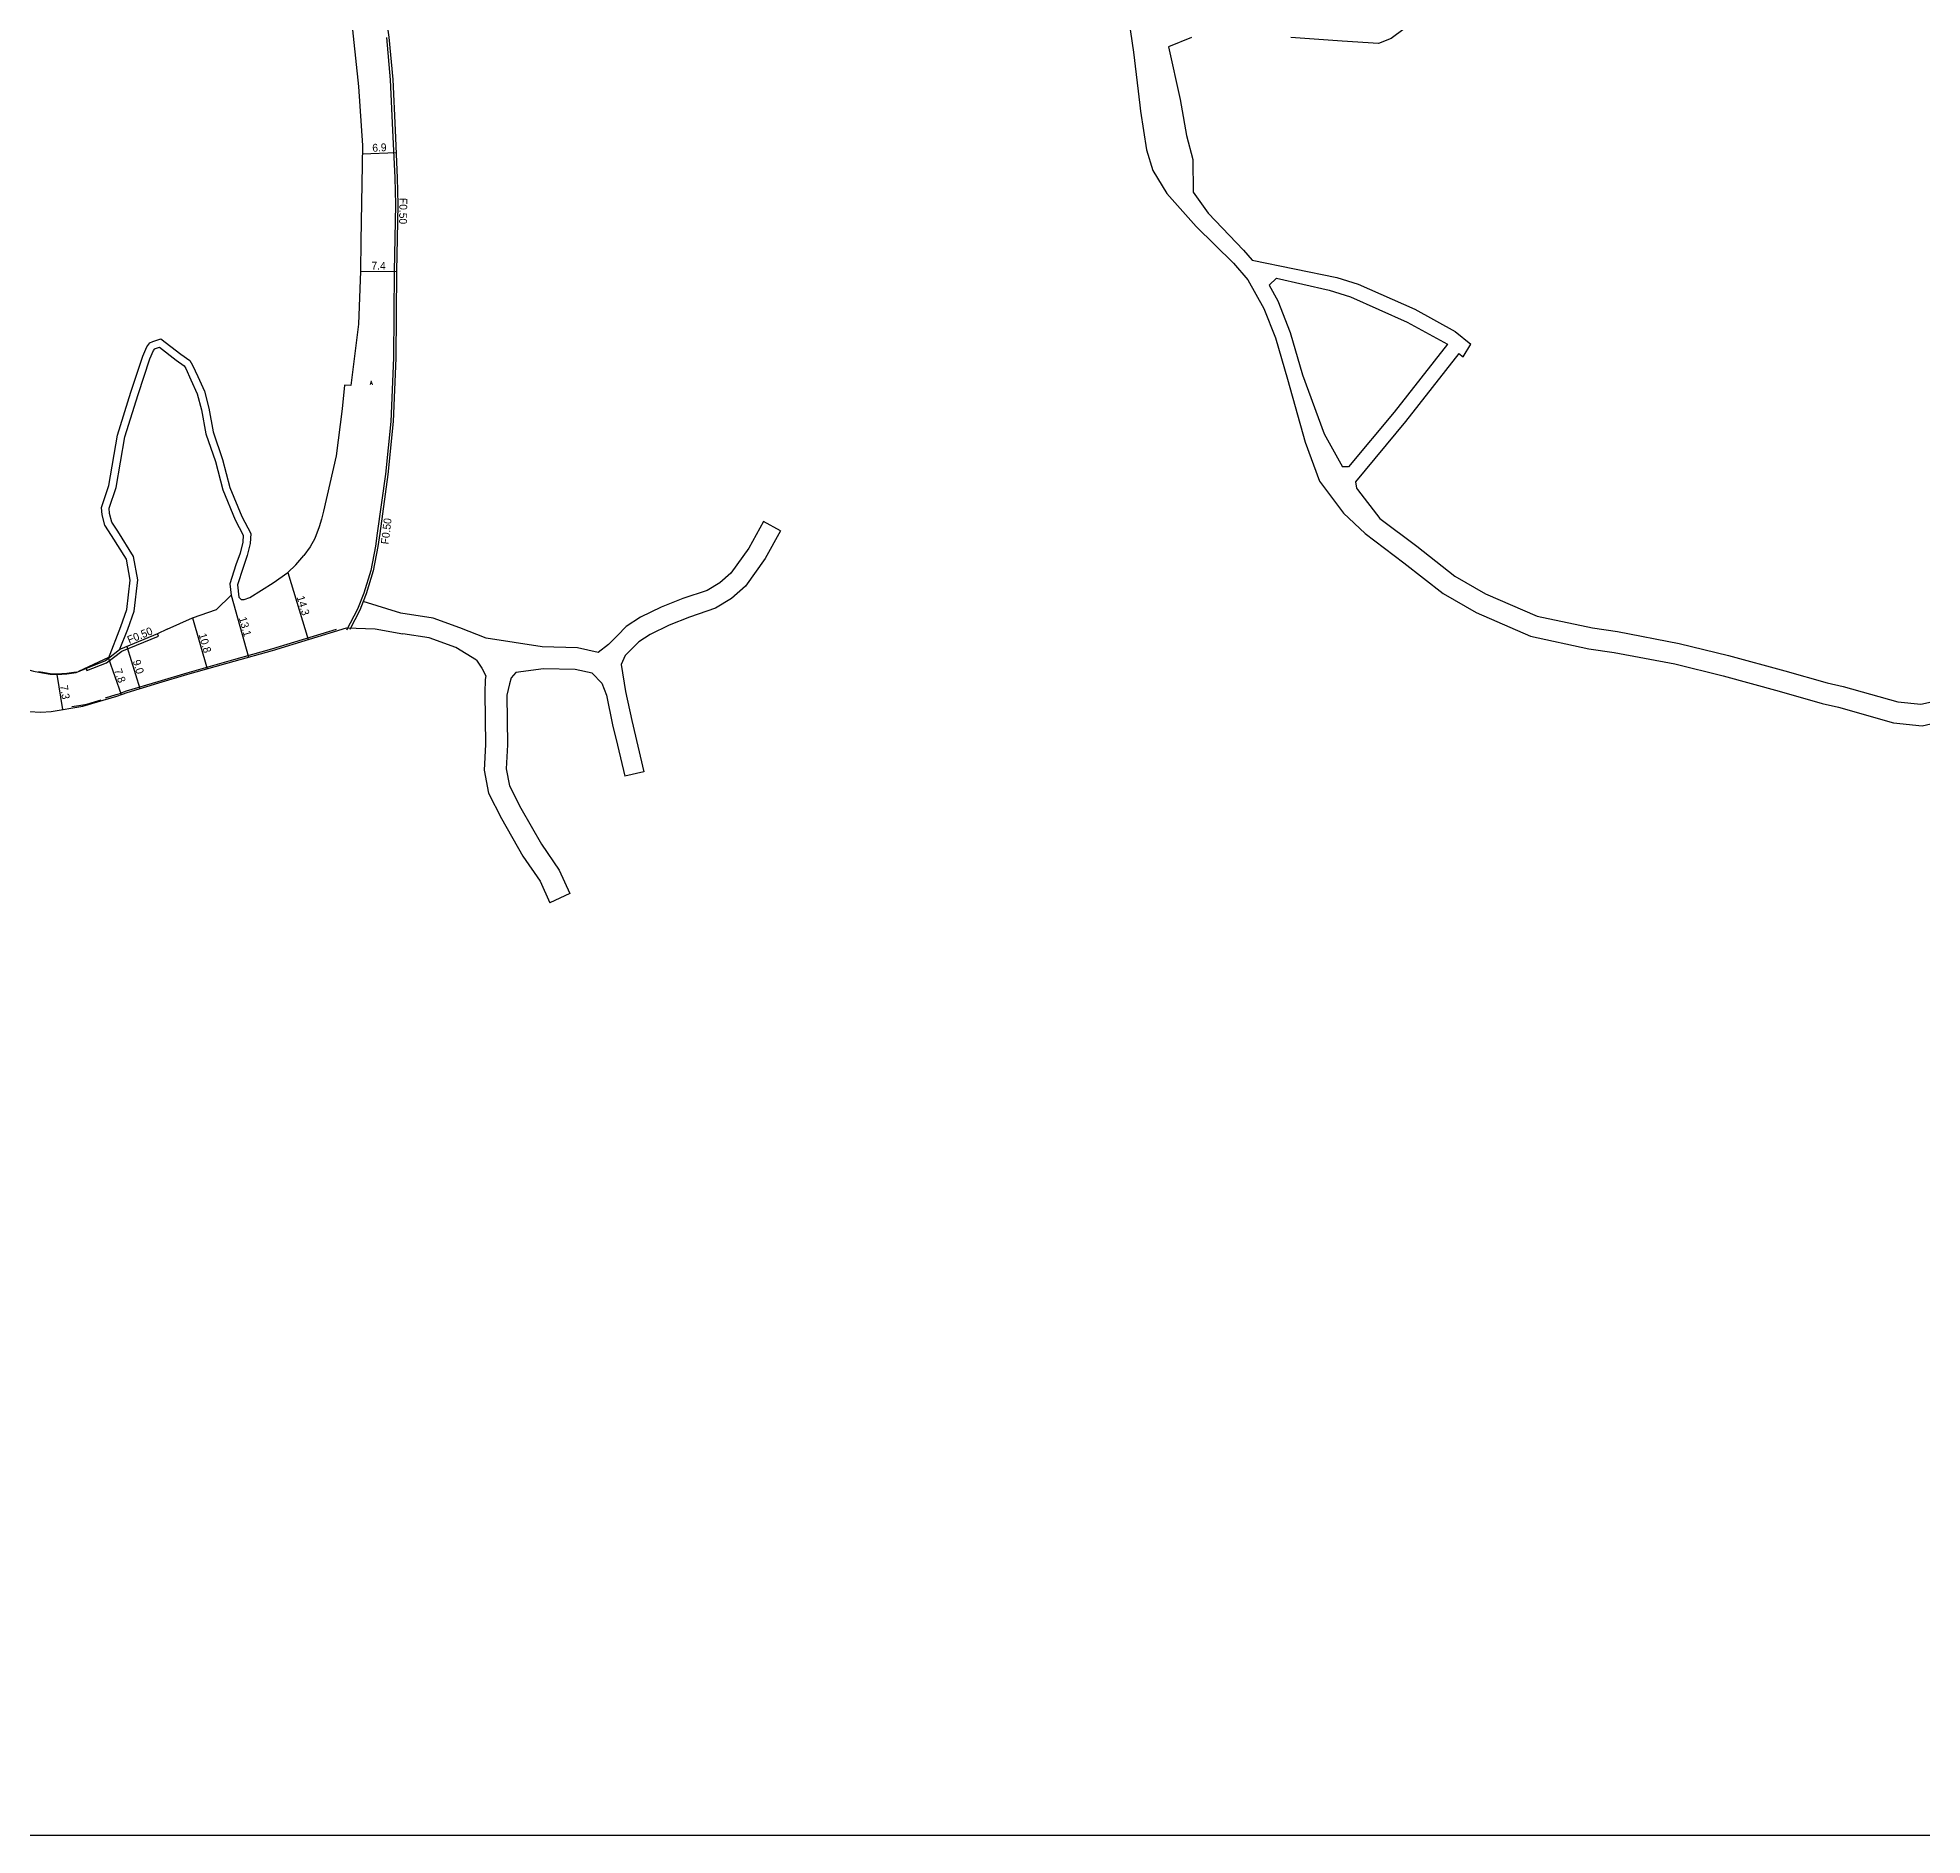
# Model space of a CAD drawing. Header units: metres. Extents: x -16000 to -13600, y -81000 to -78000.
# Drawn here: x -15600.6 to -15215.7, y -81000 to -80633 of the extents above; entities that cross this region are included whole.
import ezdxf

# ---------------------------------------------------------------- set-up
doc = ezdxf.new("R2010")
doc.units = ezdxf.units.M
doc.header["$LTSCALE"] = 2.5
for name, color, linetype in [('側溝・桝', 7, 'Continuous'), ('図郭', 7, 'Continuous'), ('幅員', 7, 'Continuous'), ('歩道・分離帯・安全施設', 7, 'Continuous'), ('舗装', 7, 'Continuous'), ('道路', 7, 'Continuous')]:
    doc.layers.add(name, color=color, linetype=linetype)
doc.styles.get("Standard").update_dxf_attribs({"font": ''})
doc.styles.add('YOKO_DECO', font='txt.shx', dxfattribs={"bigfont": 'extfont.shx'})
doc.styles.get('Standard').set_extended_font_data('@MS PGothic')

msp = doc.modelspace()

# ---------------------------------------------------------------- linework, layer by layer
at = {"layer": '側溝・桝'}
for points in [[(-15529.31, -80632.9), (-15528.56, -80641.56), (-15528.07, -80651.84), (-15527.63, -80661.58), (-15527.52, -80666.99), (-15527.63, -80673.89)], [(-15527.63, -80673.89), (-15527.76, -80680.64), (-15527.93, -80698.35)], [(-15527.93, -80698.35), (-15528.45, -80711.32), (-15529.53, -80722.09), (-15531.21, -80734.09), (-15531.58, -80736.77), (-15532.55, -80741.72), (-15533.94, -80746.38), (-15535.24, -80749.65), (-15537.5, -80753.96)], [(-15534.06, -80748.04), (-15534.79, -80749.86), (-15536.84, -80753.78)], [(-15590.64, -80761.72), (-15590.49, -80762.14), (-15586.48, -80760.57), (-15583.37, -80758.23), (-15575.88, -80755.12), (-15576.09, -80754.65)], [(-15583.85, -80757.94), (-15586.11, -80759.68)]]:
    msp.add_lwpolyline(points, dxfattribs=at)
at = {"layer": '図郭'}
msp.add_lwpolyline([(-16000, -81000), (-15200, -81000), (-15200, -80400), (-16000, -80400)], close=True, dxfattribs=at)
at = {"layer": '幅員'}
for points in [[(-15534.24, -80656.67), (-15527.36, -80656.37)], [(-15534.66, -80680.62), (-15527.26, -80680.69)]]:
    msp.add_lwpolyline(points, dxfattribs=at)
at = {"layer": '幅員', "flags": 128}
for points in [[(-15549.49, -80742.12), (-15545.33, -80755.82)], [(-15561.07, -80746.79), (-15557.53, -80759.41)], [(-15568.93, -80751.42), (-15565.97, -80761.8)], [(-15582.34, -80757.24), (-15579.72, -80765.87)], [(-15586.11, -80759.68), (-15583.51, -80767.08)], [(-15596.65, -80762.97), (-15595.46, -80770.14)]]:
    msp.add_lwpolyline(points, dxfattribs=at)
at = {"layer": '歩道・分離帯・安全施設'}
for points in [[(-15583.82, -80766.84), (-15582.39, -80766.34), (-15575.94, -80764.39), (-15570, -80762.62), (-15560.52, -80759.91), (-15552.73, -80757.74), (-15539.52, -80753.72)], [(-15586.09, -80759.54), (-15592.25, -80762.34)], [(-15600.37, -80762.35), (-15599.54, -80762.51), (-15597.98, -80762.76), (-15596.65, -80762.83), (-15594.6, -80762.73), (-15592.72, -80762.43)], [(-15593.6, -80769.53), (-15592.14, -80769.33), (-15590.52, -80769.03), (-15588.98, -80768.59), (-15587.6, -80768.12)], [(-15586.73, -80767.72), (-15584.53, -80767.09), (-15584.01, -80766.91)]]:
    msp.add_lwpolyline(points, dxfattribs=at)
at = {"layer": '道路'}
for points in [[(-15553.92, -80526.9), (-15557.97, -80531.66), (-15556.48, -80535.16), (-15555.28, -80537.88), (-15554.43, -80539.74), (-15553.72, -80541.46), (-15553.06, -80543.23), (-15552.42, -80544.85), (-15551.76, -80546.7), (-15550.98, -80549), (-15550.05, -80551.62), (-15546.95, -80560.86), (-15545.74, -80564.7), (-15537.4, -80593.15), (-15535.48, -80600.12), (-15532.79, -80611.28), (-15531.45, -80617.27), (-15530.11, -80624.41), (-15528.82, -80632.84), (-15528.06, -80641.52), (-15527.57, -80651.82), (-15527.13, -80661.57), (-15527.02, -80666.99), (-15527.13, -80673.98)], [(-15482.17, -80529.45), (-15477.07, -80531.83), (-15464.34, -80537.38), (-15451.33, -80543.25), (-15444.78, -80546.51), (-15439.77, -80549.47), (-15431.82, -80555.38), (-15421.76, -80563.03), (-15414.23, -80569.26), (-15406.62, -80576.14), (-15399.45, -80584.27), (-15394.38, -80590.19), (-15390.47, -80596.57), (-15384.69, -80607.79), (-15381.09, -80616.15), (-15378.42, -80624.74), (-15376.81, -80635.91)], [(-15536.59, -80628.12), (-15535.02, -80642.93), (-15534.21, -80654.99), (-15534.54, -80674.48)], [(-15364.93, -80632.92), (-15369.64, -80634.81)], [(-15321.53, -80631.13), (-15324.15, -80633.09), (-15326.76, -80634.13), (-15334.14, -80633.69), (-15344.66, -80632.93)], [(-15376.81, -80635.91), (-15375.49, -80646.76)], [(-15369.64, -80634.81), (-15367.26, -80645.55), (-15367.05, -80646.76)], [(-15375.49, -80646.76), (-15375.35, -80647.96), (-15374.16, -80655.88), (-15372.82, -80660.06), (-15369.96, -80664.76), (-15364.02, -80671.53), (-15356.37, -80678.97), (-15353.45, -80682.38), (-15350.14, -80688.24), (-15347.81, -80694.24), (-15345.32, -80702.68), (-15341.74, -80715.54), (-15338.78, -80723.51)], [(-15367.05, -80646.76), (-15365.96, -80652.94), (-15364.67, -80657.84), (-15364.58, -80664.52), (-15361.53, -80668.78), (-15354.29, -80676.32), (-15352.53, -80678.37)], [(-15534.54, -80674.48), (-15534.66, -80680.64), (-15535.08, -80691.43)], [(-15527.13, -80673.98), (-15527.26, -80680.64), (-15527.43, -80698.36)], [(-15352.53, -80678.37), (-15335.24, -80681.92), (-15330.89, -80683.27), (-15319.36, -80688.4), (-15311.07, -80692.94), (-15307.91, -80695.52)], [(-15349.11, -80683.49), (-15347.58, -80682.05), (-15336.81, -80684.52), (-15332.45, -80685.87), (-15320.93, -80691.01), (-15312.69, -80695.51)], [(-15349.11, -80683.49), (-15347.3, -80686.69), (-15344.79, -80693.15), (-15342.24, -80701.79), (-15337.82, -80713.83), (-15334.13, -80720.57)], [(-15535.08, -80691.43), (-15536.64, -80703.96), (-15537.92, -80703.92), (-15538.35, -80708.76), (-15539.6, -80718.34), (-15542.22, -80729.61), (-15542.58, -80731.23), (-15543.07, -80732.85), (-15543.98, -80735.22), (-15544.94, -80736.92), (-15546.22, -80738.66)], [(-15586.11, -80759.68), (-15583.59, -80753.17), (-15582.34, -80749.71), (-15581.69, -80743.71), (-15582.44, -80739.44), (-15585.5, -80734.57), (-15586.83, -80732.51), (-15587.41, -80730.35), (-15587.54, -80728.85), (-15586.03, -80724.42), (-15584.28, -80714.09), (-15581.51, -80705.34), (-15579.11, -80698.01), (-15578.27, -80696.06), (-15577.63, -80695.23), (-15577.05, -80694.96), (-15576.01, -80694.65), (-15575.4, -80694.45), (-15571.34, -80697.54), (-15569.48, -80698.89), (-15568.92, -80699.8), (-15567.86, -80702.14), (-15566.51, -80705.12), (-15565.63, -80708.63), (-15564.7, -80713.45), (-15562.79, -80719.07), (-15561.29, -80724.8), (-15558.85, -80730.73), (-15557.04, -80734.21), (-15557.15, -80736.21), (-15557.76, -80738.68), (-15558.62, -80741.1), (-15559.75, -80744.65), (-15559.47, -80747.18)], [(-15312.69, -80695.51), (-15323.58, -80709.41), (-15332.86, -80720.58), (-15334.13, -80720.57)], [(-15309.48, -80698.13), (-15307.91, -80695.52)], [(-15583.85, -80757.94), (-15582.15, -80753.71), (-15580.83, -80750.06), (-15580.13, -80743.66), (-15580.98, -80738.87), (-15584.2, -80733.74), (-15585.4, -80731.88), (-15585.88, -80730.08), (-15585.98, -80729.04), (-15584.52, -80724.8), (-15582.77, -80714.46), (-15580.04, -80705.81), (-15577.67, -80698.55), (-15576.93, -80696.85), (-15576.64, -80696.48), (-15576.5, -80696.41), (-15575.69, -80696.17), (-15572.27, -80698.78), (-15570.64, -80699.96), (-15570.28, -80700.53), (-15569.27, -80702.78), (-15567.97, -80705.64), (-15567.14, -80708.97), (-15566.2, -80713.85), (-15564.27, -80719.51), (-15562.76, -80725.29), (-15560.25, -80731.38), (-15558.61, -80734.55), (-15558.69, -80735.98), (-15559.24, -80738.23), (-15560.08, -80740.6), (-15561.32, -80744.5), (-15561.07, -80746.79)], [(-15527.43, -80698.36), (-15527.95, -80711.35), (-15529.03, -80722.15), (-15530.71, -80734.16), (-15531.08, -80736.85), (-15532.06, -80741.84), (-15533.47, -80746.54), (-15534.06, -80748.04)], [(-15310.32, -80697.43), (-15321.21, -80711.33), (-15331.44, -80723.64), (-15331.24, -80724.92)], [(-15310.32, -80697.43), (-15309.48, -80698.13)], [(-15338.78, -80723.51), (-15333.88, -80730.01), (-15329.5, -80734.19), (-15321.58, -80740.2), (-15313.57, -80746.45), (-15306.83, -80750.35), (-15295.69, -80755.17), (-15283.8, -80757.72), (-15278.66, -80758.47), (-15266.26, -80760.82), (-15256.37, -80763.24), (-15244.96, -80766.4), (-15236.17, -80768.87), (-15232.82, -80769.62)], [(-15331.24, -80724.92), (-15331.06, -80725.18), (-15326.45, -80731.1), (-15318.96, -80736.78), (-15311.16, -80742.88), (-15304.9, -80746.5), (-15294.38, -80751.05), (-15283.04, -80753.48), (-15277.95, -80754.23), (-15265.36, -80756.62), (-15255.27, -80759.08), (-15243.81, -80762.25), (-15235.12, -80764.7), (-15231.88, -80765.43)], [(-15452.37, -80731.73), (-15455.37, -80737.17), (-15459.01, -80742.26), (-15461.24, -80744.24), (-15463.84, -80745.8), (-15468.8, -80747.49), (-15473.23, -80749.24), (-15477.45, -80751.28), (-15480.36, -80753.17), (-15482.18, -80755)], [(-15448.87, -80733.66), (-15451.98, -80739.31), (-15456.02, -80744.95), (-15458.86, -80747.48), (-15462.14, -80749.45), (-15467.42, -80751.25), (-15471.62, -80752.9), (-15475.48, -80754.78), (-15477.83, -80756.3), (-15480.62, -80759.1), (-15481.42, -80760.95), (-15480.5, -80766.48), (-15479.25, -80772.39), (-15476.79, -80782.84)], [(-15448.87, -80733.66), (-15452.37, -80731.73)], [(-15559.47, -80747.18), (-15558.98, -80747.68), (-15558.41, -80747.69), (-15557.21, -80747.25), (-15552.46, -80744.26), (-15549.49, -80742.12), (-15547.83, -80740.57), (-15546.22, -80738.66)], [(-15574.12, -80753.75), (-15568.93, -80751.42), (-15564.07, -80749.68), (-15561.07, -80746.79)], [(-15508.97, -80755.55), (-15514.38, -80753.43), (-15519.8, -80751.46), (-15526.38, -80750.44), (-15534.06, -80748.04)], [(-15633.74, -80750.71), (-15630.11, -80750.58), (-15625.14, -80750.89), (-15622.73, -80751.84), (-15616.57, -80754.51), (-15611.92, -80756.93), (-15603.93, -80761.38), (-15603.06, -80761.79), (-15602.35, -80762.05), (-15601.4, -80762.29), (-15599.56, -80762.64), (-15598, -80762.89), (-15596.65, -80762.97), (-15594.59, -80762.87), (-15592.69, -80762.57), (-15590.71, -80761.75)], [(-15605.35, -80770.29), (-15602.33, -80770.54), (-15599.92, -80770.66), (-15597.83, -80770.54), (-15591.37, -80769.46), (-15588.37, -80768.53), (-15584.43, -80767.4), (-15582.29, -80766.65), (-15575.85, -80764.7), (-15569.91, -80762.93), (-15560.43, -80760.23), (-15552.64, -80758.05), (-15537.52, -80753.45), (-15531.65, -80753.64), (-15525.99, -80754.68)], [(-15574.12, -80753.75), (-15576.09, -80754.65), (-15583.64, -80757.78), (-15583.85, -80757.94)], [(-15510.95, -80760.03), (-15515.18, -80757.49), (-15520.6, -80755.52), (-15525.99, -80754.68)], [(-15486.08, -80758.46), (-15490.31, -80757.51), (-15497.54, -80757.33), (-15508.97, -80755.55)], [(-15482.18, -80755), (-15483.99, -80756.82), (-15486.08, -80758.46)], [(-15586.11, -80759.68), (-15586.74, -80760.17), (-15590.64, -80761.72), (-15590.71, -80761.75)], [(-15510.95, -80760.03), (-15509.83, -80761.71), (-15509.07, -80763.26), (-15509.18, -80764), (-15509.27, -80766.72), (-15509.12, -80777.26), (-15509.4, -80782.54), (-15508.48, -80787.19), (-15505.86, -80792.39), (-15501.51, -80800.05), (-15497.98, -80805.16), (-15495.99, -80809.57)], [(-15487.32, -80762.74), (-15490.83, -80761.99), (-15497.3, -80761.84), (-15502.94, -80762.58), (-15503.88, -80763.65), (-15504.21, -80764.88), (-15504.76, -80767.22), (-15504.62, -80777.34), (-15504.88, -80782.22), (-15504.18, -80785.71), (-15501.89, -80790.27), (-15497.69, -80797.65), (-15494.05, -80802.94), (-15491.89, -80807.71)], [(-15487.32, -80762.74), (-15485.33, -80764.77), (-15484.43, -80767.22), (-15483.15, -80773.26), (-15482.18, -80777.42)], [(-15231.88, -80765.43), (-15220.68, -80768.56), (-15216, -80769.06), (-15209.78, -80767.65), (-15200.03, -80764.74), (-15200, -80764.72)], [(-15232.82, -80769.62), (-15221.59, -80772.84), (-15215.75, -80773.46), (-15208.67, -80771.86), (-15200, -80769.27)], [(-15482.18, -80777.42), (-15480.69, -80783.75)], [(-15476.79, -80782.84), (-15480.69, -80783.75)], [(-15491.89, -80807.71), (-15495.99, -80809.57)]]:
    msp.add_lwpolyline(points, dxfattribs=at)

# ---------------------------------------------------------------- texts
at = {"layer": '側溝・桝'}
for rotation, p in [(269, (-15526.67, -80665.66)), (83.1769, (-15528.9, -80736.47)), (22.5136, (-15581.86, -80756.74))]:
    msp.add_text('F0.50', height=1.6, rotation=rotation, dxfattribs=at).set_placement(p)
at = {"layer": '幅員'}
for s, rotation, p in [('6.9', 3, (-15532.19, -80656.26)), ('7.4', 359, (-15532.41, -80680.28)), ('14.3', 286.9154, (-15547.7, -80747.18)), ('13.1', 285.6316, (-15559.5, -80751.45)), ('10.8', 285.9016, (-15567.71, -80754.81)), ('9.0', 286.866, (-15581.17, -80760.24)), ('7.3', 279.4558, (-15596.02, -80765.27)), ('7.8', 289.3946, (-15584.99, -80762.1))]:
    msp.add_text(s, height=1.6, rotation=rotation, dxfattribs=at).set_placement(p)
at = {"layer": '舗装', "style": 'YOKO_DECO'}
msp.add_text('A', height=0.75, dxfattribs=at).set_placement((-15532.72, -80703.8, 641.18))

doc.saveas('drawing.dxf')
